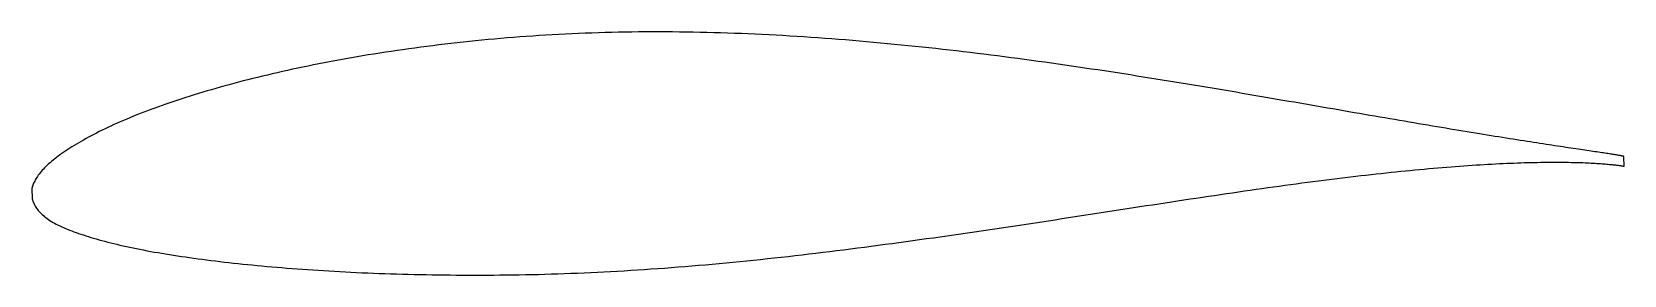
# Model space of a CAD drawing. Header units: metres. Extents: x -17 to 34.5, y -2.9 to 4.9.
import ezdxf

# ---------------------------------------------------------------- set-up
doc = ezdxf.new("R2010")
doc.units = ezdxf.units.M

msp = doc.modelspace()

# ---------------------------------------------------------------- linework, layer by layer
msp.add_lwpolyline([(34.494, 0.916), (34.493, 0.917), (34.49, 0.918), (34.485, 0.919), (34.478, 0.921), (34.47, 0.923), (34.459, 0.925), (34.446, 0.927), (34.431, 0.93), (34.415, 0.934), (34.396, 0.937), (34.375, 0.941), (34.353, 0.945), (34.328, 0.949), (34.301, 0.954), (34.273, 0.958), (34.243, 0.963), (34.21, 0.969), (34.176, 0.974), (34.14, 0.98), (34.101, 0.986), (34.061, 0.992), (34.019, 0.999), (33.975, 1.006), (33.929, 1.013), (33.881, 1.02), (33.832, 1.028), (33.78, 1.035), (33.726, 1.043), (33.671, 1.052), (33.613, 1.06), (33.554, 1.069), (33.493, 1.078), (33.43, 1.088), (33.365, 1.097), (33.298, 1.107), (33.229, 1.118), (33.158, 1.128), (33.086, 1.139), (33.011, 1.15), (32.935, 1.161), (32.857, 1.173), (32.777, 1.185), (32.695, 1.197), (32.612, 1.209), (32.526, 1.222), (32.439, 1.235), (32.35, 1.249), (32.259, 1.262), (32.167, 1.276), (32.072, 1.291), (31.976, 1.305), (31.878, 1.32), (31.778, 1.336), (31.677, 1.351), (31.573, 1.367), (31.468, 1.383), (31.362, 1.4), (31.253, 1.417), (31.143, 1.434), (31.031, 1.452), (30.917, 1.469), (30.802, 1.488), (30.685, 1.506), (30.566, 1.525), (30.446, 1.544), (30.324, 1.564), (30.2, 1.584), (30.075, 1.604), (29.948, 1.625), (29.819, 1.646), (29.689, 1.667), (29.557, 1.688), (29.423, 1.71), (29.288, 1.733), (29.152, 1.755), (29.014, 1.778), (28.874, 1.801), (28.733, 1.825), (28.59, 1.849), (28.446, 1.873), (28.3, 1.897), (28.153, 1.922), (28.004, 1.947), (27.853, 1.972), (27.702, 1.998), (27.549, 2.024), (27.394, 2.051), (27.238, 2.077), (27.08, 2.104), (26.921, 2.131), (26.761, 2.159), (26.6, 2.186), (26.436, 2.214), (26.272, 2.243), (26.106, 2.271), (25.939, 2.3), (25.771, 2.329), (25.601, 2.358), (25.43, 2.388), (25.258, 2.418), (25.084, 2.448), (24.91, 2.478), (24.734, 2.508), (24.556, 2.539), (24.378, 2.57), (24.198, 2.601), (24.017, 2.632), (23.836, 2.664), (23.652, 2.695), (23.468, 2.727), (23.283, 2.759), (23.096, 2.791), (22.908, 2.824), (22.72, 2.856), (22.53, 2.888), (22.339, 2.921), (22.147, 2.953), (21.954, 2.986), (21.76, 3.019), (21.565, 3.052), (21.369, 3.085), (21.172, 3.118), (20.975, 3.151), (20.776, 3.184), (20.576, 3.217), (20.375, 3.25), (20.174, 3.283), (19.972, 3.316), (19.768, 3.349), (19.564, 3.382), (19.359, 3.415), (19.154, 3.448), (18.947, 3.48), (18.74, 3.513), (18.532, 3.546), (18.323, 3.578), (18.113, 3.611), (17.903, 3.643), (17.692, 3.675), (17.481, 3.707), (17.268, 3.739), (17.055, 3.77), (16.842, 3.802), (16.628, 3.833), (16.413, 3.864), (16.197, 3.895), (15.981, 3.925), (15.765, 3.955), (15.548, 3.985), (15.33, 4.015), (15.112, 4.045), (14.894, 4.074), (14.675, 4.103), (14.455, 4.131), (14.235, 4.159), (14.015, 4.187), (13.794, 4.215), (13.573, 4.242), (13.352, 4.268), (13.13, 4.295), (12.908, 4.321), (12.685, 4.346), (12.463, 4.372), (12.24, 4.396), (12.016, 4.42), (11.793, 4.444), (11.569, 4.468), (11.345, 4.491), (11.121, 4.513), (10.896, 4.535), (10.672, 4.557), (10.447, 4.578), (10.222, 4.599), (9.998, 4.619), (9.773, 4.638), (9.548, 4.657), (9.322, 4.676), (9.097, 4.694), (8.872, 4.711), (8.647, 4.728), (8.422, 4.744), (8.197, 4.76), (7.972, 4.775), (7.747, 4.789), (7.522, 4.803), (7.297, 4.816), (7.072, 4.829), (6.847, 4.841), (6.623, 4.852), (6.399, 4.862), (6.175, 4.872), (5.951, 4.882), (5.727, 4.89), (5.504, 4.898), (5.281, 4.905), (5.058, 4.912), (4.835, 4.917), (4.613, 4.923), (4.391, 4.927), (4.169, 4.93), (3.948, 4.933), (3.727, 4.935), (3.507, 4.936), (3.287, 4.937), (3.067, 4.937), (2.848, 4.936), (2.629, 4.934), (2.411, 4.932), (2.193, 4.928), (1.976, 4.924), (1.759, 4.92), (1.543, 4.914), (1.327, 4.908), (1.112, 4.901), (0.897, 4.893), (0.684, 4.884), (0.47, 4.875), (0.258, 4.865), (0.046, 4.854), (-0.166, 4.843), (-0.376, 4.83), (-0.586, 4.817), (-0.795, 4.803), (-1.004, 4.789), (-1.211, 4.774), (-1.418, 4.758), (-1.624, 4.741), (-1.83, 4.724), (-2.034, 4.705), (-2.238, 4.687), (-2.441, 4.668), (-2.643, 4.648), (-2.844, 4.627), (-3.044, 4.606), (-3.243, 4.584), (-3.442, 4.562), (-3.639, 4.539), (-3.836, 4.515), (-4.031, 4.491), (-4.226, 4.466), (-4.42, 4.441), (-4.612, 4.415), (-4.804, 4.389), (-4.994, 4.363), (-5.184, 4.335), (-5.372, 4.308), (-5.559, 4.279), (-5.746, 4.251), (-5.931, 4.221), (-6.115, 4.192), (-6.298, 4.162), (-6.479, 4.131), (-6.66, 4.1), (-6.839, 4.068), (-7.017, 4.036), (-7.194, 4.004), (-7.37, 3.971), (-7.545, 3.937), (-7.718, 3.904), (-7.89, 3.87), (-8.061, 3.835), (-8.23, 3.8), (-8.398, 3.765), (-8.565, 3.729), (-8.731, 3.693), (-8.895, 3.656), (-9.058, 3.619), (-9.219, 3.582), (-9.379, 3.544), (-9.538, 3.506), (-9.695, 3.468), (-9.851, 3.43), (-10.006, 3.391), (-10.159, 3.352), (-10.311, 3.312), (-10.461, 3.272), (-10.61, 3.232), (-10.757, 3.192), (-10.903, 3.152), (-11.047, 3.111), (-11.19, 3.07), (-11.331, 3.029), (-11.471, 2.987), (-11.609, 2.946), (-11.746, 2.904), (-11.881, 2.862), (-12.014, 2.819), (-12.146, 2.777), (-12.276, 2.734), (-12.405, 2.691), (-12.532, 2.648), (-12.658, 2.605), (-12.782, 2.562), (-12.904, 2.519), (-13.024, 2.475), (-13.143, 2.431), (-13.261, 2.387), (-13.376, 2.343), (-13.49, 2.299), (-13.602, 2.255), (-13.713, 2.211), (-13.822, 2.166), (-13.929, 2.122), (-14.034, 2.077), (-14.138, 2.032), (-14.239, 1.987), (-14.34, 1.942), (-14.438, 1.897), (-14.535, 1.852), (-14.629, 1.807), (-14.722, 1.762), (-14.814, 1.716), (-14.903, 1.671), (-14.991, 1.626), (-15.077, 1.581), (-15.161, 1.536), (-15.243, 1.49), (-15.323, 1.446), (-15.402, 1.401), (-15.479, 1.356), (-15.554, 1.312), (-15.627, 1.267), (-15.698, 1.223), (-15.767, 1.18), (-15.835, 1.136), (-15.9, 1.093), (-15.964, 1.05), (-16.026, 1.007), (-16.086, 0.964), (-16.144, 0.922), (-16.2, 0.88), (-16.255, 0.838), (-16.307, 0.796), (-16.358, 0.754), (-16.406, 0.713), (-16.453, 0.672), (-16.498, 0.63), (-16.541, 0.59), (-16.582, 0.549), (-16.621, 0.508), (-16.658, 0.468), (-16.693, 0.428), (-16.726, 0.388), (-16.758, 0.348), (-16.787, 0.309), (-16.815, 0.27), (-16.84, 0.232), (-16.864, 0.194), (-16.885, 0.157), (-16.905, 0.12), (-16.923, 0.084), (-16.939, 0.05), (-16.953, 0.016), (-16.965, -0.015), (-16.975, -0.044), (-16.983, -0.071), (-16.989, -0.093), (-16.994, -0.111), (-16.996, -0.122), (-16.99, -0.451), (-16.989, -0.454), (-16.986, -0.462), (-16.98, -0.474), (-16.973, -0.493), (-16.964, -0.518), (-16.952, -0.548), (-16.939, -0.58), (-16.923, -0.615), (-16.906, -0.65), (-16.886, -0.685), (-16.865, -0.721), (-16.841, -0.757), (-16.816, -0.792), (-16.789, -0.827), (-16.76, -0.862), (-16.729, -0.896), (-16.696, -0.93), (-16.661, -0.963), (-16.624, -0.996), (-16.585, -1.029), (-16.544, -1.061), (-16.501, -1.092), (-16.457, -1.123), (-16.41, -1.153), (-16.362, -1.184), (-16.312, -1.213), (-16.259, -1.242), (-16.205, -1.271), (-16.149, -1.3), (-16.092, -1.328), (-16.032, -1.355), (-15.97, -1.383), (-15.907, -1.41), (-15.841, -1.437), (-15.774, -1.464), (-15.705, -1.49), (-15.634, -1.516), (-15.561, -1.542), (-15.486, -1.569), (-15.41, -1.595), (-15.331, -1.62), (-15.251, -1.646), (-15.169, -1.672), (-15.085, -1.698), (-14.999, -1.723), (-14.912, -1.748), (-14.822, -1.773), (-14.731, -1.799), (-14.638, -1.824), (-14.544, -1.848), (-14.447, -1.873), (-14.349, -1.897), (-14.249, -1.921), (-14.147, -1.945), (-14.044, -1.969), (-13.939, -1.992), (-13.832, -2.015), (-13.723, -2.038), (-13.613, -2.061), (-13.501, -2.083), (-13.387, -2.105), (-13.271, -2.127), (-13.154, -2.149), (-13.035, -2.17), (-12.915, -2.191), (-12.793, -2.212), (-12.669, -2.232), (-12.544, -2.252), (-12.417, -2.273), (-12.288, -2.292), (-12.158, -2.312), (-12.026, -2.331), (-11.893, -2.35), (-11.758, -2.369), (-11.622, -2.388), (-11.483, -2.406), (-11.344, -2.424), (-11.203, -2.442), (-11.06, -2.459), (-10.916, -2.477), (-10.77, -2.493), (-10.623, -2.51), (-10.475, -2.526), (-10.325, -2.543), (-10.173, -2.559), (-10.02, -2.574), (-9.866, -2.589), (-9.71, -2.604), (-9.553, -2.619), (-9.394, -2.634), (-9.234, -2.648), (-9.073, -2.662), (-8.91, -2.675), (-8.746, -2.688), (-8.581, -2.701), (-8.414, -2.714), (-8.246, -2.726), (-8.077, -2.738), (-7.906, -2.749), (-7.735, -2.761), (-7.561, -2.771), (-7.387, -2.782), (-7.212, -2.792), (-7.035, -2.802), (-6.857, -2.811), (-6.678, -2.82), (-6.497, -2.828), (-6.316, -2.837), (-6.133, -2.845), (-5.95, -2.852), (-5.765, -2.859), (-5.579, -2.866), (-5.392, -2.872), (-5.204, -2.877), (-5.014, -2.883), (-4.824, -2.888), (-4.633, -2.893), (-4.441, -2.897), (-4.247, -2.9), (-4.053, -2.904), (-3.858, -2.907), (-3.662, -2.909), (-3.465, -2.911), (-3.267, -2.913), (-3.068, -2.914), (-2.868, -2.915), (-2.667, -2.915), (-2.466, -2.915), (-2.263, -2.915), (-2.06, -2.914), (-1.856, -2.912), (-1.651, -2.909), (-1.445, -2.907), (-1.239, -2.904), (-1.031, -2.9), (-0.824, -2.896), (-0.615, -2.891), (-0.405, -2.885), (-0.195, -2.879), (0.015, -2.873), (0.227, -2.866), (0.439, -2.858), (0.651, -2.849), (0.865, -2.84), (1.078, -2.831), (1.293, -2.821), (1.508, -2.81), (1.723, -2.799), (1.94, -2.787), (2.156, -2.774), (2.373, -2.761), (2.591, -2.748), (2.809, -2.733), (3.027, -2.718), (3.246, -2.703), (3.465, -2.687), (3.685, -2.671), (3.905, -2.653), (4.125, -2.636), (4.346, -2.618), (4.567, -2.599), (4.789, -2.58), (5.01, -2.56), (5.232, -2.539), (5.455, -2.518), (5.677, -2.497), (5.9, -2.475), (6.123, -2.453), (6.346, -2.43), (6.569, -2.407), (6.793, -2.383), (7.016, -2.359), (7.24, -2.335), (7.464, -2.31), (7.688, -2.284), (7.912, -2.259), (8.136, -2.232), (8.36, -2.206), (8.584, -2.179), (8.808, -2.152), (9.032, -2.124), (9.256, -2.096), (9.48, -2.068), (9.704, -2.039), (9.928, -2.011), (10.152, -1.981), (10.376, -1.952), (10.6, -1.922), (10.823, -1.892), (11.046, -1.862), (11.269, -1.832), (11.492, -1.801), (11.715, -1.77), (11.938, -1.739), (12.16, -1.708), (12.382, -1.677), (12.604, -1.645), (12.825, -1.614), (13.046, -1.582), (13.267, -1.55), (13.487, -1.518), (13.707, -1.486), (13.927, -1.453), (14.146, -1.421), (14.365, -1.388), (14.584, -1.356), (14.802, -1.323), (15.019, -1.29), (15.237, -1.258), (15.453, -1.225), (15.669, -1.192), (15.885, -1.159), (16.1, -1.126), (16.314, -1.093), (16.528, -1.06), (16.742, -1.028), (16.954, -0.995), (17.166, -0.962), (17.378, -0.93), (17.589, -0.897), (17.799, -0.865), (18.008, -0.833), (18.217, -0.801), (18.425, -0.769), (18.632, -0.737), (18.839, -0.705), (19.045, -0.673), (19.25, -0.642), (19.454, -0.611), (19.657, -0.58), (19.86, -0.549), (20.061, -0.519), (20.262, -0.488), (20.462, -0.458), (20.661, -0.428), (20.86, -0.398), (21.057, -0.369), (21.253, -0.34), (21.449, -0.311), (21.643, -0.283), (21.837, -0.254), (22.029, -0.226), (22.221, -0.199), (22.411, -0.172), (22.601, -0.145), (22.789, -0.118), (22.977, -0.092), (23.163, -0.066), (23.348, -0.04), (23.532, -0.015), (23.715, 0.01), (23.897, 0.034), (24.078, 0.059), (24.257, 0.082), (24.436, 0.106), (24.613, 0.129), (24.789, 0.151), (24.964, 0.173), (25.137, 0.195), (25.31, 0.216), (25.481, 0.237), (25.651, 0.257), (25.819, 0.277), (25.986, 0.297), (26.152, 0.316), (26.317, 0.334), (26.48, 0.352), (26.642, 0.37), (26.803, 0.387), (26.962, 0.404), (27.12, 0.421), (27.276, 0.436), (27.431, 0.452), (27.585, 0.467), (27.737, 0.482), (27.888, 0.496), (28.037, 0.51), (28.185, 0.523), (28.332, 0.536), (28.477, 0.548), (28.62, 0.56), (28.762, 0.572), (28.903, 0.583), (29.041, 0.594), (29.179, 0.604), (29.315, 0.614), (29.449, 0.623), (29.582, 0.632), (29.713, 0.641), (29.842, 0.649), (29.97, 0.657), (30.097, 0.664), (30.221, 0.671), (30.344, 0.677), (30.466, 0.683), (30.586, 0.689), (30.704, 0.694), (30.82, 0.699), (30.935, 0.704), (31.048, 0.708), (31.16, 0.711), (31.269, 0.715), (31.378, 0.718), (31.484, 0.721), (31.588, 0.723), (31.691, 0.725), (31.792, 0.726), (31.892, 0.728), (31.989, 0.729), (32.085, 0.73), (32.179, 0.73), (32.272, 0.73), (32.362, 0.73), (32.451, 0.73), (32.538, 0.729), (32.623, 0.728), (32.706, 0.727), (32.788, 0.725), (32.868, 0.724), (32.945, 0.722), (33.021, 0.72), (33.096, 0.717), (33.168, 0.715), (33.238, 0.712), (33.307, 0.709), (33.374, 0.706), (33.439, 0.703), (33.502, 0.7), (33.563, 0.696), (33.622, 0.693), (33.679, 0.689), (33.735, 0.685), (33.788, 0.682), (33.84, 0.678), (33.889, 0.674), (33.937, 0.67), (33.983, 0.666), (34.027, 0.661), (34.069, 0.657), (34.109, 0.653), (34.147, 0.649), (34.184, 0.645), (34.218, 0.641), (34.25, 0.637), (34.281, 0.633), (34.309, 0.629), (34.336, 0.625), (34.36, 0.622), (34.383, 0.618), (34.403, 0.615), (34.422, 0.612), (34.439, 0.609), (34.454, 0.606), (34.466, 0.603), (34.477, 0.601), (34.486, 0.599), (34.493, 0.597), (34.498, 0.596), (34.501, 0.595), (34.502, 0.595)], close=True)

doc.saveas('drawing.dxf')
